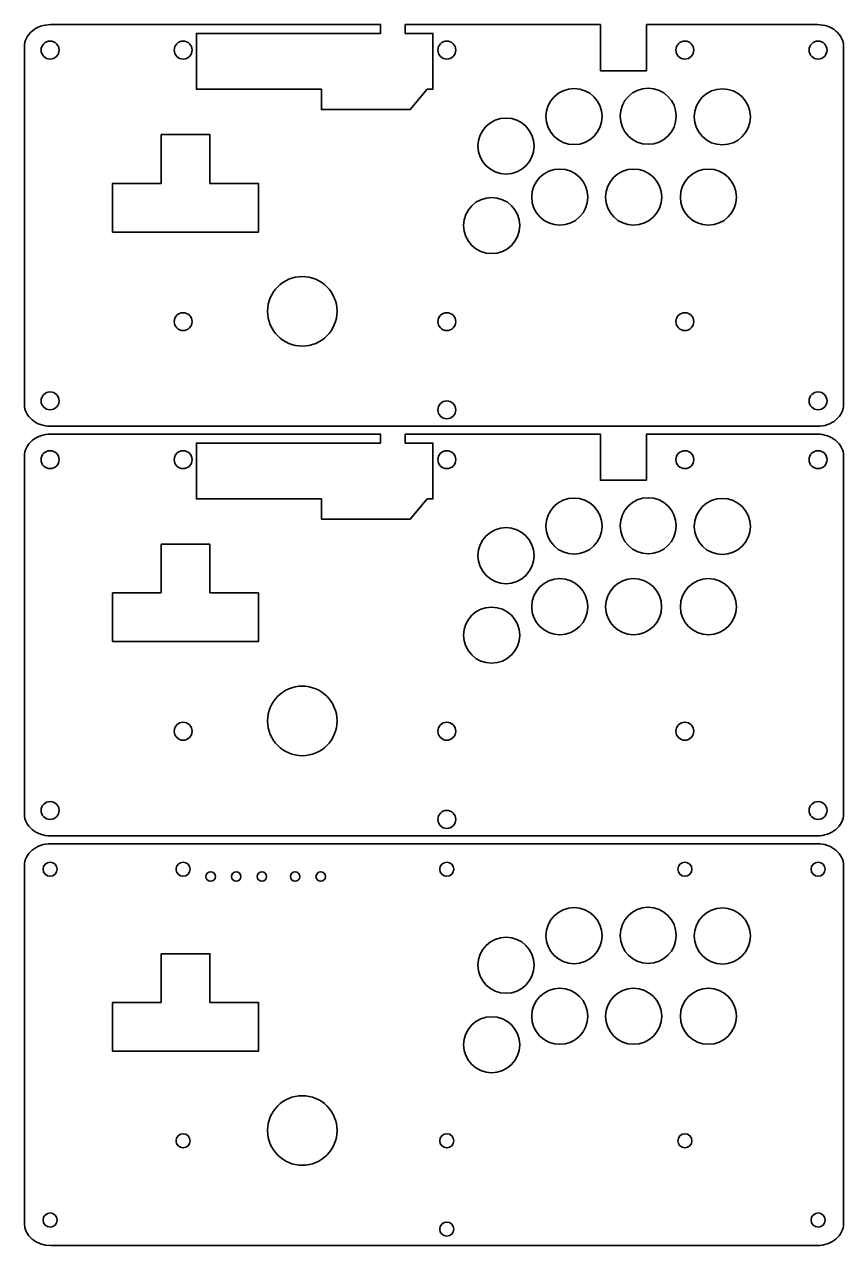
# Model space of a CAD drawing. Header units: millimetres. Extents: x 131 to 774, y -307 to 169.
# Drawn here: x 454.2 to 774.2, y -307.4 to 169.3 of the extents above; entities that cross this region are included whole.
import ezdxf

# ---------------------------------------------------------------- set-up
doc = ezdxf.new("R2010")
doc.units = ezdxf.units.MM
doc.header["$MEASUREMENT"] = 0
doc.layers.add('Layer 1', color=7, linetype='Continuous')

msp = doc.modelspace()

# ---------------------------------------------------------------- linework, layer by layer
at = {"layer": 'Layer 1', "color": 250, "lineweight": 35}
for points, knots in [([(697.2569, 151.2143), (697.2569, 151.2143), (697.2569, 169.215), (697.2569, 169.215), (697.2569, 169.215), (764.0064, 169.215), (764.0064, 169.215), (765.3651, 169.215), (766.696, 168.9889), (767.927, 168.5619), (769.1576, 168.1349), (770.2891, 167.5066), (771.2493, 166.7024), (772.2089, 165.8987), (772.9584, 164.9516), (773.4675, 163.9219), (773.9764, 162.8927), (774.2459, 161.78), (774.2459, 160.6444), (774.2459, 160.6444), (774.2459, 20.9831), (774.2459, 20.9831), (774.2459, 19.8474), (773.9764, 18.7347), (773.4675, 17.7054), (772.9583, 16.6756), (772.2089, 15.7287), (771.2493, 14.925), (770.2892, 14.1208), (769.1576, 13.4925), (767.9271, 13.0655), (766.6961, 12.6385), (765.3652, 12.4124), (764.0064, 12.4124), (764.0064, 12.4124), (464.4854, 12.4124), (464.4854, 12.4124), (461.6566, 12.4124), (459.0958, 13.3726), (457.2424, 14.925), (455.3911, 16.4757), (454.2459, 18.6178), (454.2459, 20.9831), (454.2459, 20.9831), (454.2459, 160.6444), (454.2459, 160.6444), (454.2459, 161.78), (454.5154, 162.8927), (455.0243, 163.9219), (455.5334, 164.9516), (456.2829, 165.8987), (457.2425, 166.7024), (458.2027, 167.5066), (459.3342, 168.1349), (460.5648, 168.5619), (461.7958, 168.9889), (463.1267, 169.215), (464.4854, 169.215), (464.4854, 169.215), (593.346, 169.215), (593.346, 169.215), (593.346, 169.215), (593.346, 169.2531), (593.346, 169.2531), (593.346, 169.2531), (593.346, 169.2912), (593.346, 169.2912), (593.346, 169.2912), (593.346, 169.2531), (593.346, 169.2531), (593.346, 169.2531), (593.346, 169.215), (593.346, 169.215), (593.346, 169.215), (593.346, 165.7663), (593.346, 165.7663), (593.346, 165.7663), (521.4509, 165.7663), (521.4509, 165.7663), (521.4509, 165.7663), (521.4509, 143.9663), (521.4509, 143.9663), (521.4509, 143.9663), (570.2778, 143.9663), (570.2778, 143.9663), (570.2778, 143.9663), (570.2778, 136.0728), (570.2778, 136.0728), (570.2778, 136.0728), (604.9465, 136.0728), (604.9465, 136.0728), (604.9465, 136.0728), (611.5866, 143.9663), (611.5866, 143.9663), (611.5866, 143.9663), (613.8408, 143.9663), (613.8408, 143.9663), (613.8408, 143.9663), (613.8408, 165.7682), (613.8408, 165.7682), (613.8408, 165.7682), (603.0204, 165.7682), (603.0204, 165.7682), (603.0204, 165.7682), (603.0204, 169.215), (603.0204, 169.215), (603.0204, 169.215), (603.0204, 169.2531), (603.0204, 169.2531), (603.0204, 169.2531), (603.0204, 169.2912), (603.0204, 169.2912), (603.0204, 169.2912), (603.0204, 169.2531), (603.0204, 169.2531), (603.0204, 169.2531), (603.0204, 169.215), (603.0204, 169.215), (603.0204, 169.215), (679.2526, 169.215), (679.2526, 169.215), (679.2526, 169.215), (679.2526, 151.2115), (679.2526, 151.2115), (679.2526, 151.2115), (697.2569, 151.2143), (697.2569, 151.2143)], [0, 0, 0, 0, 0.02380952, 0.02380952, 0.02380952, 0.04761905, 0.04761905, 0.04761905, 0.07142857, 0.07142857, 0.07142857, 0.0952381, 0.0952381, 0.0952381, 0.11904762, 0.11904762, 0.11904762, 0.14285714, 0.14285714, 0.14285714, 0.16666667, 0.16666667, 0.16666667, 0.19047619, 0.19047619, 0.19047619, 0.21428571, 0.21428571, 0.21428571, 0.23809524, 0.23809524, 0.23809524, 0.26190476, 0.26190476, 0.26190476, 0.28571429, 0.28571429, 0.28571429, 0.30952381, 0.30952381, 0.30952381, 0.33333333, 0.33333333, 0.33333333, 0.35714286, 0.35714286, 0.35714286, 0.38095238, 0.38095238, 0.38095238, 0.4047619, 0.4047619, 0.4047619, 0.42857143, 0.42857143, 0.42857143, 0.45238095, 0.45238095, 0.45238095, 0.47619048, 0.47619048, 0.47619048, 0.5, 0.5, 0.5, 0.52380952, 0.52380952, 0.52380952, 0.54761905, 0.54761905, 0.54761905, 0.57142857, 0.57142857, 0.57142857, 0.5952381, 0.5952381, 0.5952381, 0.61904762, 0.61904762, 0.61904762, 0.64285714, 0.64285714, 0.64285714, 0.66666667, 0.66666667, 0.66666667, 0.69047619, 0.69047619, 0.69047619, 0.71428571, 0.71428571, 0.71428571, 0.73809524, 0.73809524, 0.73809524, 0.76190476, 0.76190476, 0.76190476, 0.78571429, 0.78571429, 0.78571429, 0.80952381, 0.80952381, 0.80952381, 0.83333333, 0.83333333, 0.83333333, 0.85714286, 0.85714286, 0.85714286, 0.88095238, 0.88095238, 0.88095238, 0.9047619, 0.9047619, 0.9047619, 0.92857143, 0.92857143, 0.92857143, 0.95238095, 0.95238095, 0.95238095, 0.97619048, 0.97619048, 0.97619048, 1, 1, 1, 1]), ([(467.7776, 159.2743), (467.7776, 161.2073), (466.2106, 162.7743), (464.2776, 162.7743), (462.3446, 162.7743), (460.7776, 161.2073), (460.7776, 159.2743), (460.7776, 157.3413), (462.3446, 155.7743), (464.2776, 155.7743), (466.2106, 155.7743), (467.7776, 157.3413), (467.7776, 159.2743)], [0, 0, 0, 0, 0.25, 0.25, 0.25, 0.5, 0.5, 0.5, 0.75, 0.75, 0.75, 1, 1, 1, 1]), ([(519.7459, 159.2743), (519.7459, 161.2073), (518.1789, 162.7743), (516.2459, 162.7743), (514.3129, 162.7743), (512.7459, 161.2073), (512.7459, 159.2743), (512.7459, 157.3413), (514.3129, 155.7743), (516.2459, 155.7743), (518.1789, 155.7743), (519.7459, 157.3413), (519.7459, 159.2743)], [0, 0, 0, 0, 0.25, 0.25, 0.25, 0.5, 0.5, 0.5, 0.75, 0.75, 0.75, 1, 1, 1, 1]), ([(622.7459, 159.2742), (622.7459, 161.2073), (621.1789, 162.7742), (619.2459, 162.7742), (617.3129, 162.7743), (615.7459, 161.2073), (615.7459, 159.2743), (615.7459, 157.3412), (617.3129, 155.7743), (619.2459, 155.7743), (621.1789, 155.7742), (622.7459, 157.3412), (622.7459, 159.2742)], [0, 0, 0, 0, 0.25, 0.25, 0.25, 0.5, 0.5, 0.5, 0.75, 0.75, 0.75, 1, 1, 1, 1]), ([(715.7459, 159.2743), (715.7459, 161.2073), (714.1789, 162.7743), (712.2459, 162.7743), (710.3129, 162.7743), (708.7459, 161.2073), (708.7459, 159.2743), (708.7459, 157.3413), (710.3129, 155.7743), (712.2459, 155.7743), (714.1789, 155.7743), (715.7459, 157.3413), (715.7459, 159.2743)], [0, 0, 0, 0, 0.25, 0.25, 0.25, 0.5, 0.5, 0.5, 0.75, 0.75, 0.75, 1, 1, 1, 1]), ([(715.7459, 159.2743), (715.7459, 161.2073), (714.1789, 162.7743), (712.2459, 162.7743), (710.3129, 162.7743), (708.7459, 161.2073), (708.7459, 159.2743), (708.7459, 157.3413), (710.3129, 155.7743), (712.2459, 155.7743), (714.1789, 155.7743), (715.7459, 157.3413), (715.7459, 159.2743)], [0, 0, 0, 0, 0.25, 0.25, 0.25, 0.5, 0.5, 0.5, 0.75, 0.75, 0.75, 1, 1, 1, 1]), ([(767.7776, 159.2743), (767.7776, 161.2073), (766.2106, 162.7743), (764.2776, 162.7743), (762.3446, 162.7743), (760.7776, 161.2073), (760.7776, 159.2743), (760.7776, 157.3413), (762.3446, 155.7743), (764.2776, 155.7743), (766.2106, 155.7743), (767.7776, 157.3413), (767.7776, 159.2743)], [0, 0, 0, 0, 0.25, 0.25, 0.25, 0.5, 0.5, 0.5, 0.75, 0.75, 0.75, 1, 1, 1, 1]), ([(679.8889, 133.3406), (679.8889, 139.3881), (674.9864, 144.2906), (668.9389, 144.2906), (662.8914, 144.2906), (657.9889, 139.3881), (657.9889, 133.3406), (657.9889, 127.2931), (662.8913, 122.3906), (668.9389, 122.3906), (674.9864, 122.3906), (679.8889, 127.293), (679.8889, 133.3406)], [0, 0, 0, 0, 0.25, 0.25, 0.25, 0.5, 0.5, 0.5, 0.75, 0.75, 0.75, 1, 1, 1, 1]), ([(708.8589, 133.4606), (708.8589, 139.5081), (703.9564, 144.4106), (697.9089, 144.4106), (691.8614, 144.4106), (686.9589, 139.5081), (686.9589, 133.4606), (686.9589, 127.4131), (691.8613, 122.5106), (697.9089, 122.5106), (703.9564, 122.5106), (708.8589, 127.413), (708.8589, 133.4606)], [0, 0, 0, 0, 0.25, 0.25, 0.25, 0.5, 0.5, 0.5, 0.75, 0.75, 0.75, 1, 1, 1, 1]), ([(737.8289, 133.2206), (737.8289, 139.2681), (732.9264, 144.1706), (726.8789, 144.1706), (720.8314, 144.1706), (715.9289, 139.2681), (715.9289, 133.2206), (715.9289, 127.1731), (720.8313, 122.2706), (726.8789, 122.2706), (732.9264, 122.2706), (737.8289, 127.173), (737.8289, 133.2206)], [0, 0, 0, 0, 0.25, 0.25, 0.25, 0.5, 0.5, 0.5, 0.75, 0.75, 0.75, 1, 1, 1, 1]), ([(653.3289, 121.8106), (653.3289, 127.8581), (648.4264, 132.7606), (642.3789, 132.7606), (636.3314, 132.7606), (631.4289, 127.8581), (631.4289, 121.8106), (631.4289, 115.7631), (636.3313, 110.8606), (642.3789, 110.8606), (648.4264, 110.8606), (653.3289, 115.763), (653.3289, 121.8106)], [0, 0, 0, 0, 0.25, 0.25, 0.25, 0.5, 0.5, 0.5, 0.75, 0.75, 0.75, 1, 1, 1, 1]), ([(507.6773, 107.2606), (507.6773, 107.2606), (507.6773, 126.2606), (507.6773, 126.2606), (507.6773, 126.2606), (526.6773, 126.2606), (526.6773, 126.2606), (526.6773, 126.2606), (526.6773, 107.2606), (526.6773, 107.2606)], [0, 0, 0, 0, 0.33333333, 0.33333333, 0.33333333, 0.66666667, 0.66666667, 0.66666667, 1, 1, 1, 1]), ([(674.3289, 101.8806), (674.3289, 107.9281), (669.4264, 112.8306), (663.3789, 112.8306), (657.3314, 112.8306), (652.4289, 107.9281), (652.4289, 101.8806), (652.4289, 95.8331), (657.3313, 90.9306), (663.3789, 90.9306), (669.4264, 90.9306), (674.3289, 95.833), (674.3289, 101.8806)], [0, 0, 0, 0, 0.25, 0.25, 0.25, 0.5, 0.5, 0.5, 0.75, 0.75, 0.75, 1, 1, 1, 1]), ([(703.1789, 101.8806), (703.1789, 107.9281), (698.2764, 112.8306), (692.2289, 112.8306), (686.1814, 112.8306), (681.2789, 107.9281), (681.2789, 101.8806), (681.2789, 95.8331), (686.1813, 90.9306), (692.2289, 90.9306), (698.2764, 90.9306), (703.1789, 95.833), (703.1789, 101.8806)], [0, 0, 0, 0, 0.25, 0.25, 0.25, 0.5, 0.5, 0.5, 0.75, 0.75, 0.75, 1, 1, 1, 1]), ([(732.3889, 101.8806), (732.3889, 107.9281), (727.4864, 112.8306), (721.4389, 112.8306), (715.3914, 112.8306), (710.4889, 107.9281), (710.4889, 101.8806), (710.4889, 95.8331), (715.3913, 90.9306), (721.4389, 90.9306), (727.4864, 90.9306), (732.3889, 95.833), (732.3889, 101.8806)], [0, 0, 0, 0, 0.25, 0.25, 0.25, 0.5, 0.5, 0.5, 0.75, 0.75, 0.75, 1, 1, 1, 1]), ([(507.6773, 88.2606), (507.6773, 88.2606), (488.6773, 88.2606), (488.6773, 88.2606), (488.6773, 88.2606), (488.6773, 107.2606), (488.6773, 107.2606), (488.6773, 107.2606), (507.6773, 107.2606), (507.6773, 107.2606)], [0, 0, 0, 0, 0.33333333, 0.33333333, 0.33333333, 0.66666667, 0.66666667, 0.66666667, 1, 1, 1, 1]), ([(526.6773, 107.2606), (526.6773, 107.2606), (545.6773, 107.2606), (545.6773, 107.2606), (545.6773, 107.2606), (545.6773, 88.2606), (545.6773, 88.2606), (545.6773, 88.2606), (526.6773, 88.2606), (526.6773, 88.2606)], [0, 0, 0, 0, 0.33333333, 0.33333333, 0.33333333, 0.66666667, 0.66666667, 0.66666667, 1, 1, 1, 1]), ([(647.7189, 90.7706), (647.7189, 96.8181), (642.8164, 101.7206), (636.7689, 101.7206), (630.7214, 101.7206), (625.8189, 96.8181), (625.8189, 90.7706), (625.8189, 84.7231), (630.7213, 79.8206), (636.7689, 79.8206), (642.8164, 79.8206), (647.7189, 84.723), (647.7189, 90.7706)], [0, 0, 0, 0, 0.25, 0.25, 0.25, 0.5, 0.5, 0.5, 0.75, 0.75, 0.75, 1, 1, 1, 1]), ([(576.3743, 57.301), (576.3743, 64.7983), (570.2966, 70.876), (562.7993, 70.876), (555.3021, 70.876), (549.2243, 64.7983), (549.2243, 57.301), (549.2243, 49.8038), (555.302, 43.726), (562.7992, 43.726), (570.2965, 43.726), (576.3743, 49.8037), (576.3743, 57.301)], [0, 0, 0, 0, 0.25, 0.25, 0.25, 0.5, 0.5, 0.5, 0.75, 0.75, 0.75, 1, 1, 1, 1]), ([(519.7459, 53.2743), (519.7459, 55.2073), (518.1789, 56.7743), (516.2459, 56.7743), (514.3129, 56.7743), (512.7459, 55.2073), (512.7459, 53.2743), (512.7459, 51.3413), (514.3129, 49.7743), (516.2459, 49.7743), (518.1789, 49.7743), (519.7459, 51.3413), (519.7459, 53.2743)], [0, 0, 0, 0, 0.25, 0.25, 0.25, 0.5, 0.5, 0.5, 0.75, 0.75, 0.75, 1, 1, 1, 1]), ([(622.7458, 53.2742), (622.7458, 55.2073), (621.1789, 56.7741), (619.2459, 56.7741), (617.3129, 56.7742), (615.7459, 55.2073), (615.7459, 53.2743), (615.7459, 51.3412), (617.3129, 49.7744), (619.2459, 49.7744), (621.1789, 49.7742), (622.7458, 51.3412), (622.7458, 53.2742)], [0, 0, 0, 0, 0.25, 0.25, 0.25, 0.5, 0.5, 0.5, 0.75, 0.75, 0.75, 1, 1, 1, 1]), ([(715.7459, 53.2743), (715.7459, 55.2073), (714.1789, 56.7743), (712.2459, 56.7743), (710.3129, 56.7743), (708.7459, 55.2073), (708.7459, 53.2743), (708.7459, 51.3413), (710.3129, 49.7743), (712.2459, 49.7743), (714.1789, 49.7743), (715.7459, 51.3413), (715.7459, 53.2743)], [0, 0, 0, 0, 0.25, 0.25, 0.25, 0.5, 0.5, 0.5, 0.75, 0.75, 0.75, 1, 1, 1, 1]), ([(467.7776, 22.3424), (467.7776, 24.2754), (466.2106, 25.8424), (464.2776, 25.8424), (462.3446, 25.8424), (460.7776, 24.2754), (460.7776, 22.3424), (460.7776, 20.4094), (462.3446, 18.8424), (464.2776, 18.8424), (466.2106, 18.8424), (467.7776, 20.4094), (467.7776, 22.3424)], [0, 0, 0, 0, 0.25, 0.25, 0.25, 0.5, 0.5, 0.5, 0.75, 0.75, 0.75, 1, 1, 1, 1]), ([(767.7776, 22.3439), (767.7776, 24.2769), (766.2106, 25.8439), (764.2776, 25.8439), (762.3446, 25.8439), (760.7776, 24.2769), (760.7776, 22.3439), (760.7776, 20.4109), (762.3446, 18.8439), (764.2776, 18.8439), (766.2106, 18.8439), (767.7776, 20.4109), (767.7776, 22.3439)], [0, 0, 0, 0, 0.25, 0.25, 0.25, 0.5, 0.5, 0.5, 0.75, 0.75, 0.75, 1, 1, 1, 1]), ([(622.7459, 18.8439), (622.7459, 20.7769), (621.1789, 22.3439), (619.2459, 22.3439), (617.3129, 22.3439), (615.7459, 20.7769), (615.7459, 18.8439), (615.7459, 16.9109), (617.3129, 15.3439), (619.2459, 15.3439), (621.1789, 15.3439), (622.7459, 16.9109), (622.7459, 18.8439)], [0, 0, 0, 0, 0.25, 0.25, 0.25, 0.5, 0.5, 0.5, 0.75, 0.75, 0.75, 1, 1, 1, 1]), ([(697.2504, -8.6629), (697.2504, -8.6629), (697.2504, 9.3378), (697.2504, 9.3378), (697.2504, 9.3378), (763.9999, 9.3378), (763.9999, 9.3378), (765.3586, 9.3378), (766.6895, 9.1117), (767.9205, 8.6847), (769.1511, 8.2577), (770.2826, 7.6294), (771.2428, 6.8252), (772.2024, 6.0215), (772.9519, 5.0744), (773.461, 4.0447), (773.9699, 3.0155), (774.2394, 1.9028), (774.2394, 0.7672), (774.2394, 0.7672), (774.2394, -138.8941), (774.2394, -138.8941), (774.2394, -140.0298), (773.9699, -141.1425), (773.461, -142.1718), (772.9518, -143.2016), (772.2024, -144.1485), (771.2428, -144.9522), (770.2827, -145.7564), (769.1511, -146.3847), (767.9206, -146.8117), (766.6896, -147.2387), (765.3587, -147.4648), (763.9999, -147.4648), (763.9999, -147.4648), (464.4789, -147.4648), (464.4789, -147.4648), (461.6501, -147.4648), (459.0893, -146.5046), (457.2359, -144.9522), (455.3846, -143.4015), (454.2394, -141.2594), (454.2394, -138.8941), (454.2394, -138.8941), (454.2394, 0.7672), (454.2394, 0.7672), (454.2394, 1.9028), (454.5089, 3.0155), (455.0178, 4.0447), (455.5269, 5.0744), (456.2764, 6.0215), (457.236, 6.8252), (458.1962, 7.6294), (459.3277, 8.2577), (460.5583, 8.6847), (461.7893, 9.1117), (463.1202, 9.3378), (464.4789, 9.3378), (464.4789, 9.3378), (593.3395, 9.3378), (593.3395, 9.3378), (593.3395, 9.3378), (593.3395, 9.3759), (593.3395, 9.3759), (593.3395, 9.3759), (593.3395, 9.414), (593.3395, 9.414), (593.3395, 9.414), (593.3395, 9.3759), (593.3395, 9.3759), (593.3395, 9.3759), (593.3395, 9.3378), (593.3395, 9.3378), (593.3395, 9.3378), (593.3395, 5.8891), (593.3395, 5.8891), (593.3395, 5.8891), (521.4444, 5.8891), (521.4444, 5.8891), (521.4444, 5.8891), (521.4444, -15.9109), (521.4444, -15.9109), (521.4444, -15.9109), (570.2713, -15.9109), (570.2713, -15.9109), (570.2713, -15.9109), (570.2713, -23.8044), (570.2713, -23.8044), (570.2713, -23.8044), (604.94, -23.8044), (604.94, -23.8044), (604.94, -23.8044), (611.5801, -15.9109), (611.5801, -15.9109), (611.5801, -15.9109), (613.8343, -15.9109), (613.8343, -15.9109), (613.8343, -15.9109), (613.8343, 5.891), (613.8343, 5.891), (613.8343, 5.891), (603.0139, 5.891), (603.0139, 5.891), (603.0139, 5.891), (603.0139, 9.3378), (603.0139, 9.3378), (603.0139, 9.3378), (603.0139, 9.3759), (603.0139, 9.3759), (603.0139, 9.3759), (603.0139, 9.414), (603.0139, 9.414), (603.0139, 9.414), (603.0139, 9.3759), (603.0139, 9.3759), (603.0139, 9.3759), (603.0139, 9.3378), (603.0139, 9.3378), (603.0139, 9.3378), (679.2461, 9.3378), (679.2461, 9.3378), (679.2461, 9.3378), (679.2461, -8.6657), (679.2461, -8.6657), (679.2461, -8.6657), (697.2504, -8.6629), (697.2504, -8.6629)], [0, 0, 0, 0, 0.02380952, 0.02380952, 0.02380952, 0.04761905, 0.04761905, 0.04761905, 0.07142857, 0.07142857, 0.07142857, 0.0952381, 0.0952381, 0.0952381, 0.11904762, 0.11904762, 0.11904762, 0.14285714, 0.14285714, 0.14285714, 0.16666667, 0.16666667, 0.16666667, 0.19047619, 0.19047619, 0.19047619, 0.21428571, 0.21428571, 0.21428571, 0.23809524, 0.23809524, 0.23809524, 0.26190476, 0.26190476, 0.26190476, 0.28571429, 0.28571429, 0.28571429, 0.30952381, 0.30952381, 0.30952381, 0.33333333, 0.33333333, 0.33333333, 0.35714286, 0.35714286, 0.35714286, 0.38095238, 0.38095238, 0.38095238, 0.4047619, 0.4047619, 0.4047619, 0.42857143, 0.42857143, 0.42857143, 0.45238095, 0.45238095, 0.45238095, 0.47619048, 0.47619048, 0.47619048, 0.5, 0.5, 0.5, 0.52380952, 0.52380952, 0.52380952, 0.54761905, 0.54761905, 0.54761905, 0.57142857, 0.57142857, 0.57142857, 0.5952381, 0.5952381, 0.5952381, 0.61904762, 0.61904762, 0.61904762, 0.64285714, 0.64285714, 0.64285714, 0.66666667, 0.66666667, 0.66666667, 0.69047619, 0.69047619, 0.69047619, 0.71428571, 0.71428571, 0.71428571, 0.73809524, 0.73809524, 0.73809524, 0.76190476, 0.76190476, 0.76190476, 0.78571429, 0.78571429, 0.78571429, 0.80952381, 0.80952381, 0.80952381, 0.83333333, 0.83333333, 0.83333333, 0.85714286, 0.85714286, 0.85714286, 0.88095238, 0.88095238, 0.88095238, 0.9047619, 0.9047619, 0.9047619, 0.92857143, 0.92857143, 0.92857143, 0.95238095, 0.95238095, 0.95238095, 0.97619048, 0.97619048, 0.97619048, 1, 1, 1, 1]), ([(467.7711, -0.6029), (467.7711, 1.3301), (466.2041, 2.8971), (464.2711, 2.8971), (462.3381, 2.8971), (460.7711, 1.3301), (460.7711, -0.6029), (460.7711, -2.5359), (462.3381, -4.1029), (464.2711, -4.1029), (466.2041, -4.1029), (467.7711, -2.5359), (467.7711, -0.6029)], [0, 0, 0, 0, 0.25, 0.25, 0.25, 0.5, 0.5, 0.5, 0.75, 0.75, 0.75, 1, 1, 1, 1]), ([(519.7394, -0.6029), (519.7394, 1.3301), (518.1724, 2.8971), (516.2394, 2.8971), (514.3064, 2.8971), (512.7394, 1.3301), (512.7394, -0.6029), (512.7394, -2.5359), (514.3064, -4.1029), (516.2394, -4.1029), (518.1724, -4.1029), (519.7394, -2.5359), (519.7394, -0.6029)], [0, 0, 0, 0, 0.25, 0.25, 0.25, 0.5, 0.5, 0.5, 0.75, 0.75, 0.75, 1, 1, 1, 1]), ([(622.7394, -0.603), (622.7394, 1.3301), (621.1724, 2.897), (619.2394, 2.897), (617.3064, 2.8971), (615.7394, 1.3301), (615.7394, -0.6029), (615.7394, -2.536), (617.3064, -4.1029), (619.2394, -4.1029), (621.1724, -4.103), (622.7394, -2.536), (622.7394, -0.603)], [0, 0, 0, 0, 0.25, 0.25, 0.25, 0.5, 0.5, 0.5, 0.75, 0.75, 0.75, 1, 1, 1, 1]), ([(715.7394, -0.6029), (715.7394, 1.3301), (714.1724, 2.8971), (712.2394, 2.8971), (710.3064, 2.8971), (708.7394, 1.3301), (708.7394, -0.6029), (708.7394, -2.5359), (710.3064, -4.1029), (712.2394, -4.1029), (714.1724, -4.1029), (715.7394, -2.5359), (715.7394, -0.6029)], [0, 0, 0, 0, 0.25, 0.25, 0.25, 0.5, 0.5, 0.5, 0.75, 0.75, 0.75, 1, 1, 1, 1]), ([(715.7394, -0.6029), (715.7394, 1.3301), (714.1724, 2.8971), (712.2394, 2.8971), (710.3064, 2.8971), (708.7394, 1.3301), (708.7394, -0.6029), (708.7394, -2.5359), (710.3064, -4.1029), (712.2394, -4.1029), (714.1724, -4.1029), (715.7394, -2.5359), (715.7394, -0.6029)], [0, 0, 0, 0, 0.25, 0.25, 0.25, 0.5, 0.5, 0.5, 0.75, 0.75, 0.75, 1, 1, 1, 1]), ([(767.7711, -0.6029), (767.7711, 1.3301), (766.2041, 2.8971), (764.2711, 2.8971), (762.3381, 2.8971), (760.7711, 1.3301), (760.7711, -0.6029), (760.7711, -2.5359), (762.3381, -4.1029), (764.2711, -4.1029), (766.2041, -4.1029), (767.7711, -2.5359), (767.7711, -0.6029)], [0, 0, 0, 0, 0.25, 0.25, 0.25, 0.5, 0.5, 0.5, 0.75, 0.75, 0.75, 1, 1, 1, 1]), ([(679.8824, -26.5366), (679.8824, -20.4891), (674.9799, -15.5866), (668.9324, -15.5866), (662.8849, -15.5866), (657.9824, -20.4891), (657.9824, -26.5366), (657.9824, -32.5841), (662.8848, -37.4866), (668.9324, -37.4866), (674.9799, -37.4866), (679.8824, -32.5842), (679.8824, -26.5366)], [0, 0, 0, 0, 0.25, 0.25, 0.25, 0.5, 0.5, 0.5, 0.75, 0.75, 0.75, 1, 1, 1, 1]), ([(708.8524, -26.4166), (708.8524, -20.3691), (703.9499, -15.4666), (697.9024, -15.4666), (691.8549, -15.4666), (686.9524, -20.3691), (686.9524, -26.4166), (686.9524, -32.4641), (691.8548, -37.3666), (697.9024, -37.3666), (703.9499, -37.3666), (708.8524, -32.4642), (708.8524, -26.4166)], [0, 0, 0, 0, 0.25, 0.25, 0.25, 0.5, 0.5, 0.5, 0.75, 0.75, 0.75, 1, 1, 1, 1]), ([(737.8224, -26.6566), (737.8224, -20.6091), (732.9199, -15.7066), (726.8724, -15.7066), (720.8249, -15.7066), (715.9224, -20.6091), (715.9224, -26.6566), (715.9224, -32.7041), (720.8248, -37.6066), (726.8724, -37.6066), (732.9199, -37.6066), (737.8224, -32.7042), (737.8224, -26.6566)], [0, 0, 0, 0, 0.25, 0.25, 0.25, 0.5, 0.5, 0.5, 0.75, 0.75, 0.75, 1, 1, 1, 1]), ([(653.3224, -38.0666), (653.3224, -32.0191), (648.4199, -27.1166), (642.3724, -27.1166), (636.3249, -27.1166), (631.4224, -32.0191), (631.4224, -38.0666), (631.4224, -44.1141), (636.3248, -49.0166), (642.3724, -49.0166), (648.4199, -49.0166), (653.3224, -44.1142), (653.3224, -38.0666)], [0, 0, 0, 0, 0.25, 0.25, 0.25, 0.5, 0.5, 0.5, 0.75, 0.75, 0.75, 1, 1, 1, 1]), ([(507.6708, -52.6166), (507.6708, -52.6166), (507.6708, -33.6166), (507.6708, -33.6166), (507.6708, -33.6166), (526.6708, -33.6166), (526.6708, -33.6166), (526.6708, -33.6166), (526.6708, -52.6166), (526.6708, -52.6166)], [0, 0, 0, 0, 0.33333333, 0.33333333, 0.33333333, 0.66666667, 0.66666667, 0.66666667, 1, 1, 1, 1]), ([(674.3224, -57.9966), (674.3224, -51.9491), (669.4199, -47.0466), (663.3724, -47.0466), (657.3249, -47.0466), (652.4224, -51.9491), (652.4224, -57.9966), (652.4224, -64.0441), (657.3248, -68.9466), (663.3724, -68.9466), (669.4199, -68.9466), (674.3224, -64.0442), (674.3224, -57.9966)], [0, 0, 0, 0, 0.25, 0.25, 0.25, 0.5, 0.5, 0.5, 0.75, 0.75, 0.75, 1, 1, 1, 1]), ([(703.1724, -57.9966), (703.1724, -51.9491), (698.2699, -47.0466), (692.2224, -47.0466), (686.1749, -47.0466), (681.2724, -51.9491), (681.2724, -57.9966), (681.2724, -64.0441), (686.1748, -68.9466), (692.2224, -68.9466), (698.2699, -68.9466), (703.1724, -64.0442), (703.1724, -57.9966)], [0, 0, 0, 0, 0.25, 0.25, 0.25, 0.5, 0.5, 0.5, 0.75, 0.75, 0.75, 1, 1, 1, 1]), ([(732.3824, -57.9966), (732.3824, -51.9491), (727.4799, -47.0466), (721.4324, -47.0466), (715.3849, -47.0466), (710.4824, -51.9491), (710.4824, -57.9966), (710.4824, -64.0441), (715.3848, -68.9466), (721.4324, -68.9466), (727.4799, -68.9466), (732.3824, -64.0442), (732.3824, -57.9966)], [0, 0, 0, 0, 0.25, 0.25, 0.25, 0.5, 0.5, 0.5, 0.75, 0.75, 0.75, 1, 1, 1, 1]), ([(507.6708, -71.6166), (507.6708, -71.6166), (488.6708, -71.6166), (488.6708, -71.6166), (488.6708, -71.6166), (488.6708, -52.6166), (488.6708, -52.6166), (488.6708, -52.6166), (507.6708, -52.6166), (507.6708, -52.6166)], [0, 0, 0, 0, 0.33333333, 0.33333333, 0.33333333, 0.66666667, 0.66666667, 0.66666667, 1, 1, 1, 1]), ([(526.6708, -52.6166), (526.6708, -52.6166), (545.6708, -52.6166), (545.6708, -52.6166), (545.6708, -52.6166), (545.6708, -71.6166), (545.6708, -71.6166), (545.6708, -71.6166), (526.6708, -71.6166), (526.6708, -71.6166)], [0, 0, 0, 0, 0.33333333, 0.33333333, 0.33333333, 0.66666667, 0.66666667, 0.66666667, 1, 1, 1, 1]), ([(647.7124, -69.1066), (647.7124, -63.0591), (642.8099, -58.1566), (636.7624, -58.1566), (630.7149, -58.1566), (625.8124, -63.0591), (625.8124, -69.1066), (625.8124, -75.1541), (630.7148, -80.0566), (636.7624, -80.0566), (642.8099, -80.0566), (647.7124, -75.1542), (647.7124, -69.1066)], [0, 0, 0, 0, 0.25, 0.25, 0.25, 0.5, 0.5, 0.5, 0.75, 0.75, 0.75, 1, 1, 1, 1]), ([(576.3678, -102.5762), (576.3678, -95.0789), (570.2901, -89.0012), (562.7928, -89.0012), (555.2956, -89.0012), (549.2178, -95.0789), (549.2178, -102.5762), (549.2178, -110.0734), (555.2955, -116.1512), (562.7927, -116.1512), (570.29, -116.1512), (576.3678, -110.0735), (576.3678, -102.5762)], [0, 0, 0, 0, 0.25, 0.25, 0.25, 0.5, 0.5, 0.5, 0.75, 0.75, 0.75, 1, 1, 1, 1]), ([(519.7394, -106.6029), (519.7394, -104.6699), (518.1724, -103.1029), (516.2394, -103.1029), (514.3064, -103.1029), (512.7394, -104.6699), (512.7394, -106.6029), (512.7394, -108.5359), (514.3064, -110.1029), (516.2394, -110.1029), (518.1724, -110.1029), (519.7394, -108.5359), (519.7394, -106.6029)], [0, 0, 0, 0, 0.25, 0.25, 0.25, 0.5, 0.5, 0.5, 0.75, 0.75, 0.75, 1, 1, 1, 1]), ([(622.7393, -106.603), (622.7393, -104.6699), (621.1724, -103.1031), (619.2394, -103.1031), (617.3064, -103.103), (615.7394, -104.6699), (615.7394, -106.6029), (615.7394, -108.536), (617.3064, -110.1028), (619.2394, -110.1028), (621.1724, -110.103), (622.7393, -108.536), (622.7393, -106.603)], [0, 0, 0, 0, 0.25, 0.25, 0.25, 0.5, 0.5, 0.5, 0.75, 0.75, 0.75, 1, 1, 1, 1]), ([(715.7394, -106.6029), (715.7394, -104.6699), (714.1724, -103.1029), (712.2394, -103.1029), (710.3064, -103.1029), (708.7394, -104.6699), (708.7394, -106.6029), (708.7394, -108.5359), (710.3064, -110.1029), (712.2394, -110.1029), (714.1724, -110.1029), (715.7394, -108.5359), (715.7394, -106.6029)], [0, 0, 0, 0, 0.25, 0.25, 0.25, 0.5, 0.5, 0.5, 0.75, 0.75, 0.75, 1, 1, 1, 1]), ([(467.7711, -137.5348), (467.7711, -135.6018), (466.2041, -134.0348), (464.2711, -134.0348), (462.3381, -134.0348), (460.7711, -135.6018), (460.7711, -137.5348), (460.7711, -139.4678), (462.3381, -141.0348), (464.2711, -141.0348), (466.2041, -141.0348), (467.7711, -139.4678), (467.7711, -137.5348)], [0, 0, 0, 0, 0.25, 0.25, 0.25, 0.5, 0.5, 0.5, 0.75, 0.75, 0.75, 1, 1, 1, 1]), ([(622.7394, -141.0333), (622.7394, -139.1003), (621.1724, -137.5333), (619.2394, -137.5333), (617.3064, -137.5333), (615.7394, -139.1003), (615.7394, -141.0333), (615.7394, -142.9663), (617.3064, -144.5333), (619.2394, -144.5333), (621.1724, -144.5333), (622.7394, -142.9663), (622.7394, -141.0333)], [0, 0, 0, 0, 0.25, 0.25, 0.25, 0.5, 0.5, 0.5, 0.75, 0.75, 0.75, 1, 1, 1, 1]), ([(767.7711, -137.5333), (767.7711, -135.6003), (766.2041, -134.0333), (764.2711, -134.0333), (762.3381, -134.0333), (760.7711, -135.6003), (760.7711, -137.5333), (760.7711, -139.4663), (762.3381, -141.0333), (764.2711, -141.0333), (766.2041, -141.0333), (767.7711, -139.4663), (767.7711, -137.5333)], [0, 0, 0, 0, 0.25, 0.25, 0.25, 0.5, 0.5, 0.5, 0.75, 0.75, 0.75, 1, 1, 1, 1]), ([(464.5206, -150.5018), (461.7955, -150.5018), (459.1819, -151.4089), (457.255, -153.0233), (455.3281, -154.6377), (454.2454, -156.8274), (454.2454, -159.1105), (454.2454, -159.1105), (454.2454, -298.7718), (454.2454, -298.7718), (454.2454, -303.5263), (458.8458, -307.3806), (464.5206, -307.3806), (464.5206, -307.3806), (763.9702, -307.3806), (763.9702, -307.3806), (766.6953, -307.3806), (769.3089, -306.4736), (771.2358, -304.8591), (773.1628, -303.2447), (774.2454, -301.055), (774.2454, -298.7718), (774.2454, -298.7718), (774.2454, -159.1105), (774.2454, -159.1105), (774.2454, -156.8274), (773.1627, -154.6377), (771.2358, -153.0233), (769.3089, -151.4089), (766.6953, -150.5018), (763.9702, -150.5018), (763.9702, -150.5018), (464.5206, -150.5018), (464.5206, -150.5018)], [0, 0, 0, 0, 0.09090909, 0.09090909, 0.09090909, 0.18181818, 0.18181818, 0.18181818, 0.27272727, 0.27272727, 0.27272727, 0.36363636, 0.36363636, 0.36363636, 0.45454545, 0.45454545, 0.45454545, 0.54545455, 0.54545455, 0.54545455, 0.63636364, 0.63636364, 0.63636364, 0.72727273, 0.72727273, 0.72727273, 0.81818182, 0.81818182, 0.81818182, 0.90909091, 0.90909091, 0.90909091, 1, 1, 1, 1]), ([(467.0271, -160.4806), (467.0271, -158.9618), (465.7959, -157.7306), (464.2771, -157.7306), (462.7583, -157.7306), (461.5271, -158.9618), (461.5271, -160.4806), (461.5271, -161.9994), (462.7583, -163.2306), (464.2771, -163.2306), (465.7959, -163.2306), (467.0271, -161.9994), (467.0271, -160.4806)], [0, 0, 0, 0, 0.25, 0.25, 0.25, 0.5, 0.5, 0.5, 0.75, 0.75, 0.75, 1, 1, 1, 1]), ([(518.9954, -160.4806), (518.9954, -158.9618), (517.7642, -157.7306), (516.2454, -157.7306), (514.7266, -157.7306), (513.4954, -158.9618), (513.4954, -160.4806), (513.4954, -161.9994), (514.7266, -163.2306), (516.2454, -163.2306), (517.7642, -163.2306), (518.9954, -161.9994), (518.9954, -160.4806)], [0, 0, 0, 0, 0.25, 0.25, 0.25, 0.5, 0.5, 0.5, 0.75, 0.75, 0.75, 1, 1, 1, 1]), ([(528.8454, -163.3306), (528.8454, -162.3089), (528.0171, -161.4806), (526.9954, -161.4806), (525.9737, -161.4806), (525.1454, -162.3089), (525.1454, -163.3306), (525.1454, -164.3523), (525.9737, -165.1806), (526.9954, -165.1806), (528.0171, -165.1806), (528.8454, -164.3523), (528.8454, -163.3306)], [0, 0, 0, 0, 0.25, 0.25, 0.25, 0.5, 0.5, 0.5, 0.75, 0.75, 0.75, 1, 1, 1, 1]), ([(538.8454, -163.3306), (538.8454, -162.3089), (538.0171, -161.4806), (536.9954, -161.4806), (535.9737, -161.4806), (535.1454, -162.3089), (535.1454, -163.3306), (535.1454, -164.3523), (535.9737, -165.1806), (536.9954, -165.1806), (538.0171, -165.1806), (538.8454, -164.3523), (538.8454, -163.3306)], [0, 0, 0, 0, 0.25, 0.25, 0.25, 0.5, 0.5, 0.5, 0.75, 0.75, 0.75, 1, 1, 1, 1]), ([(548.8454, -163.3306), (548.8454, -162.3089), (548.0171, -161.4806), (546.9954, -161.4806), (545.9737, -161.4806), (545.1454, -162.3089), (545.1454, -163.3306), (545.1454, -164.3523), (545.9737, -165.1806), (546.9954, -165.1806), (548.0171, -165.1806), (548.8454, -164.3523), (548.8454, -163.3306)], [0, 0, 0, 0, 0.25, 0.25, 0.25, 0.5, 0.5, 0.5, 0.75, 0.75, 0.75, 1, 1, 1, 1]), ([(561.8454, -163.3306), (561.8454, -162.3089), (561.0171, -161.4806), (559.9954, -161.4806), (558.9737, -161.4806), (558.1454, -162.3089), (558.1454, -163.3306), (558.1454, -164.3523), (558.9737, -165.1806), (559.9954, -165.1806), (561.0171, -165.1806), (561.8454, -164.3523), (561.8454, -163.3306)], [0, 0, 0, 0, 0.25, 0.25, 0.25, 0.5, 0.5, 0.5, 0.75, 0.75, 0.75, 1, 1, 1, 1]), ([(571.8454, -163.3306), (571.8454, -162.3089), (571.0171, -161.4806), (569.9954, -161.4806), (568.9737, -161.4806), (568.1454, -162.3089), (568.1454, -163.3306), (568.1454, -164.3523), (568.9737, -165.1806), (569.9954, -165.1806), (571.0171, -165.1806), (571.8454, -164.3523), (571.8454, -163.3306)], [0, 0, 0, 0, 0.25, 0.25, 0.25, 0.5, 0.5, 0.5, 0.75, 0.75, 0.75, 1, 1, 1, 1]), ([(621.9954, -160.4806), (621.9954, -158.9618), (620.7642, -157.7306), (619.2454, -157.7306), (617.7266, -157.7306), (616.4954, -158.9618), (616.4954, -160.4806), (616.4954, -161.9994), (617.7266, -163.2306), (619.2454, -163.2306), (620.7642, -163.2306), (621.9954, -161.9994), (621.9954, -160.4806)], [0, 0, 0, 0, 0.25, 0.25, 0.25, 0.5, 0.5, 0.5, 0.75, 0.75, 0.75, 1, 1, 1, 1]), ([(714.9954, -160.4806), (714.9954, -158.9618), (713.7642, -157.7306), (712.2454, -157.7306), (710.7266, -157.7306), (709.4954, -158.9618), (709.4954, -160.4806), (709.4954, -161.9994), (710.7266, -163.2306), (712.2454, -163.2306), (713.7642, -163.2306), (714.9954, -161.9994), (714.9954, -160.4806)], [0, 0, 0, 0, 0.25, 0.25, 0.25, 0.5, 0.5, 0.5, 0.75, 0.75, 0.75, 1, 1, 1, 1]), ([(767.0271, -160.4806), (767.0271, -158.9618), (765.7959, -157.7306), (764.2771, -157.7306), (762.7583, -157.7306), (761.5271, -158.9618), (761.5271, -160.4806), (761.5271, -161.9994), (762.7583, -163.2306), (764.2771, -163.2306), (765.7959, -163.2306), (767.0271, -161.9994), (767.0271, -160.4806)], [0, 0, 0, 0, 0.25, 0.25, 0.25, 0.5, 0.5, 0.5, 0.75, 0.75, 0.75, 1, 1, 1, 1]), ([(679.8884, -186.4143), (679.8884, -180.3668), (674.9859, -175.4643), (668.9384, -175.4643), (662.8909, -175.4643), (657.9884, -180.3668), (657.9884, -186.4143), (657.9884, -192.4618), (662.8908, -197.3643), (668.9384, -197.3643), (674.9859, -197.3643), (679.8884, -192.4619), (679.8884, -186.4143)], [0, 0, 0, 0, 0.25, 0.25, 0.25, 0.5, 0.5, 0.5, 0.75, 0.75, 0.75, 1, 1, 1, 1]), ([(708.8584, -186.2943), (708.8584, -180.2468), (703.9559, -175.3443), (697.9084, -175.3443), (691.8609, -175.3443), (686.9584, -180.2468), (686.9584, -186.2943), (686.9584, -192.3418), (691.8608, -197.2443), (697.9084, -197.2443), (703.9559, -197.2443), (708.8584, -192.3419), (708.8584, -186.2943)], [0, 0, 0, 0, 0.25, 0.25, 0.25, 0.5, 0.5, 0.5, 0.75, 0.75, 0.75, 1, 1, 1, 1]), ([(737.8284, -186.5343), (737.8284, -180.4868), (732.9259, -175.5843), (726.8784, -175.5843), (720.8309, -175.5843), (715.9284, -180.4868), (715.9284, -186.5343), (715.9284, -192.5818), (720.8308, -197.4843), (726.8784, -197.4843), (732.9259, -197.4843), (737.8284, -192.5819), (737.8284, -186.5343)], [0, 0, 0, 0, 0.25, 0.25, 0.25, 0.5, 0.5, 0.5, 0.75, 0.75, 0.75, 1, 1, 1, 1]), ([(653.3284, -197.9443), (653.3284, -191.8968), (648.4259, -186.9943), (642.3784, -186.9943), (636.3309, -186.9943), (631.4284, -191.8968), (631.4284, -197.9443), (631.4284, -203.9918), (636.3308, -208.8943), (642.3784, -208.8943), (648.4259, -208.8943), (653.3284, -203.9919), (653.3284, -197.9443)], [0, 0, 0, 0, 0.25, 0.25, 0.25, 0.5, 0.5, 0.5, 0.75, 0.75, 0.75, 1, 1, 1, 1]), ([(507.6768, -212.4943), (507.6768, -212.4943), (507.6768, -193.4943), (507.6768, -193.4943), (507.6768, -193.4943), (526.6768, -193.4943), (526.6768, -193.4943), (526.6768, -193.4943), (526.6768, -212.4943), (526.6768, -212.4943)], [0, 0, 0, 0, 0.33333333, 0.33333333, 0.33333333, 0.66666667, 0.66666667, 0.66666667, 1, 1, 1, 1]), ([(674.3284, -217.8743), (674.3284, -211.8268), (669.4259, -206.9243), (663.3784, -206.9243), (657.3309, -206.9243), (652.4284, -211.8268), (652.4284, -217.8743), (652.4284, -223.9218), (657.3308, -228.8243), (663.3784, -228.8243), (669.4259, -228.8243), (674.3284, -223.9219), (674.3284, -217.8743)], [0, 0, 0, 0, 0.25, 0.25, 0.25, 0.5, 0.5, 0.5, 0.75, 0.75, 0.75, 1, 1, 1, 1]), ([(703.1784, -217.8743), (703.1784, -211.8268), (698.2759, -206.9243), (692.2284, -206.9243), (686.1809, -206.9243), (681.2784, -211.8268), (681.2784, -217.8743), (681.2784, -223.9218), (686.1808, -228.8243), (692.2284, -228.8243), (698.2759, -228.8243), (703.1784, -223.9219), (703.1784, -217.8743)], [0, 0, 0, 0, 0.25, 0.25, 0.25, 0.5, 0.5, 0.5, 0.75, 0.75, 0.75, 1, 1, 1, 1]), ([(732.3884, -217.8743), (732.3884, -211.8268), (727.4859, -206.9243), (721.4384, -206.9243), (715.3909, -206.9243), (710.4884, -211.8268), (710.4884, -217.8743), (710.4884, -223.9218), (715.3908, -228.8243), (721.4384, -228.8243), (727.4859, -228.8243), (732.3884, -223.9219), (732.3884, -217.8743)], [0, 0, 0, 0, 0.25, 0.25, 0.25, 0.5, 0.5, 0.5, 0.75, 0.75, 0.75, 1, 1, 1, 1]), ([(507.6768, -231.4943), (507.6768, -231.4943), (488.6768, -231.4943), (488.6768, -231.4943), (488.6768, -231.4943), (488.6768, -212.4943), (488.6768, -212.4943), (488.6768, -212.4943), (507.6768, -212.4943), (507.6768, -212.4943)], [0, 0, 0, 0, 0.33333333, 0.33333333, 0.33333333, 0.66666667, 0.66666667, 0.66666667, 1, 1, 1, 1]), ([(526.6768, -212.4943), (526.6768, -212.4943), (545.6768, -212.4943), (545.6768, -212.4943), (545.6768, -212.4943), (545.6768, -231.4943), (545.6768, -231.4943), (545.6768, -231.4943), (526.6768, -231.4943), (526.6768, -231.4943)], [0, 0, 0, 0, 0.33333333, 0.33333333, 0.33333333, 0.66666667, 0.66666667, 0.66666667, 1, 1, 1, 1]), ([(647.7184, -228.9843), (647.7184, -222.9368), (642.8159, -218.0343), (636.7684, -218.0343), (630.7209, -218.0343), (625.8184, -222.9368), (625.8184, -228.9843), (625.8184, -235.0318), (630.7208, -239.9343), (636.7684, -239.9343), (642.8159, -239.9343), (647.7184, -235.0319), (647.7184, -228.9843)], [0, 0, 0, 0, 0.25, 0.25, 0.25, 0.5, 0.5, 0.5, 0.75, 0.75, 0.75, 1, 1, 1, 1]), ([(576.3738, -262.4539), (576.3738, -254.9566), (570.2961, -248.8789), (562.7988, -248.8789), (555.3016, -248.8789), (549.2238, -254.9566), (549.2238, -262.4539), (549.2238, -269.9511), (555.3015, -276.0289), (562.7987, -276.0289), (570.296, -276.0289), (576.3738, -269.9512), (576.3738, -262.4539)], [0, 0, 0, 0, 0.25, 0.25, 0.25, 0.5, 0.5, 0.5, 0.75, 0.75, 0.75, 1, 1, 1, 1]), ([(518.9954, -266.4806), (518.9954, -264.9618), (517.7642, -263.7306), (516.2454, -263.7306), (514.7266, -263.7306), (513.4954, -264.9618), (513.4954, -266.4806), (513.4954, -267.9994), (514.7266, -269.2306), (516.2454, -269.2306), (517.7642, -269.2306), (518.9954, -267.9994), (518.9954, -266.4806)], [0, 0, 0, 0, 0.25, 0.25, 0.25, 0.5, 0.5, 0.5, 0.75, 0.75, 0.75, 1, 1, 1, 1]), ([(621.9954, -266.4806), (621.9954, -264.9618), (620.7642, -263.7306), (619.2454, -263.7306), (617.7266, -263.7306), (616.4954, -264.9618), (616.4954, -266.4806), (616.4954, -267.9994), (617.7266, -269.2306), (619.2454, -269.2306), (620.7642, -269.2306), (621.9954, -267.9994), (621.9954, -266.4806)], [0, 0, 0, 0, 0.25, 0.25, 0.25, 0.5, 0.5, 0.5, 0.75, 0.75, 0.75, 1, 1, 1, 1]), ([(714.9954, -266.4806), (714.9954, -264.9618), (713.7642, -263.7306), (712.2454, -263.7306), (710.7266, -263.7306), (709.4954, -264.9618), (709.4954, -266.4806), (709.4954, -267.9994), (710.7266, -269.2306), (712.2454, -269.2306), (713.7642, -269.2306), (714.9954, -267.9994), (714.9954, -266.4806)], [0, 0, 0, 0, 0.25, 0.25, 0.25, 0.5, 0.5, 0.5, 0.75, 0.75, 0.75, 1, 1, 1, 1]), ([(467.0271, -297.4125), (467.0271, -295.8937), (465.7959, -294.6625), (464.2771, -294.6625), (462.7583, -294.6625), (461.5271, -295.8937), (461.5271, -297.4125), (461.5271, -298.9313), (462.7583, -300.1625), (464.2771, -300.1625), (465.7959, -300.1625), (467.0271, -298.9313), (467.0271, -297.4125)], [0, 0, 0, 0, 0.25, 0.25, 0.25, 0.5, 0.5, 0.5, 0.75, 0.75, 0.75, 1, 1, 1, 1]), ([(767.0271, -297.411), (767.0271, -295.8922), (765.7959, -294.661), (764.2771, -294.661), (762.7583, -294.661), (761.5271, -295.8922), (761.5271, -297.411), (761.5271, -298.9298), (762.7583, -300.161), (764.2771, -300.161), (765.7959, -300.161), (767.0271, -298.9298), (767.0271, -297.411)], [0, 0, 0, 0, 0.25, 0.25, 0.25, 0.5, 0.5, 0.5, 0.75, 0.75, 0.75, 1, 1, 1, 1]), ([(621.9954, -300.951), (621.9954, -299.4322), (620.7642, -298.201), (619.2454, -298.201), (617.7266, -298.201), (616.4954, -299.4322), (616.4954, -300.951), (616.4954, -302.4698), (617.7266, -303.701), (619.2454, -303.701), (620.7642, -303.701), (621.9954, -302.4698), (621.9954, -300.951)], [0, 0, 0, 0, 0.25, 0.25, 0.25, 0.5, 0.5, 0.5, 0.75, 0.75, 0.75, 1, 1, 1, 1])]:
    msp.add_open_spline(points, degree=3, knots=knots, dxfattribs=at)
for points in [[(526.6773, 88.2606), (526.6773, 88.2606), (507.6773, 88.2606), (507.6773, 88.2606)], [(526.6708, -71.6166), (526.6708, -71.6166), (507.6708, -71.6166), (507.6708, -71.6166)], [(618.1599, -148.9806), (618.1599, -148.9806), (618.1599, -148.9806), (618.1599, -148.9806)], [(618.1599, -148.9806), (618.1599, -148.9806), (618.1599, -148.9806), (618.1599, -148.9806)], [(618.1599, -148.9806), (618.1599, -148.9806), (618.1599, -148.9806), (618.1599, -148.9806)], [(618.1599, -148.9806), (618.1599, -148.9806), (618.1599, -148.9806), (618.1599, -148.9806)], [(618.1599, -148.9806), (618.1599, -148.9806), (618.1599, -148.9806), (618.1599, -148.9806)], [(618.1599, -148.9806), (618.1599, -148.9806), (618.1599, -148.9806), (618.1599, -148.9806)], [(619.7454, -152.4806), (619.7454, -152.4806), (619.7454, -152.4806), (619.7454, -152.4806)], [(619.7454, -152.4806), (619.7454, -152.4806), (619.7454, -152.4806), (619.7454, -152.4806)], [(619.7454, -152.4806), (619.7454, -152.4806), (619.7454, -152.4806), (619.7454, -152.4806)], [(619.7454, -152.4806), (619.7454, -152.4806), (619.7454, -152.4806), (619.7454, -152.4806)], [(619.7454, -152.4806), (619.7454, -152.4806), (619.7454, -152.4806), (619.7454, -152.4806)], [(619.7454, -152.4806), (619.7454, -152.4806), (619.7454, -152.4806), (619.7454, -152.4806)], [(622.4454, -160.4807), (622.4454, -160.4807), (622.4454, -160.4807), (622.4454, -160.4807)], [(622.4454, -160.4807), (622.4454, -160.4807), (622.4454, -160.4807), (622.4454, -160.4807)], [(622.4454, -160.4807), (622.4454, -160.4807), (622.4454, -160.4807), (622.4454, -160.4807)], [(622.4454, -160.4807), (622.4454, -160.4807), (622.4454, -160.4807), (622.4454, -160.4807)], [(629.0454, -160.4806), (629.0454, -160.4806), (629.0454, -160.4806), (629.0454, -160.4806)], [(629.0454, -160.4806), (629.0454, -160.4806), (629.0454, -160.4806), (629.0454, -160.4806)], [(629.0454, -160.4806), (629.0454, -160.4806), (629.0454, -160.4806), (629.0454, -160.4806)], [(629.0454, -160.4806), (629.0454, -160.4806), (629.0454, -160.4806), (629.0454, -160.4806)], [(629.0454, -160.4806), (629.0454, -160.4806), (629.0454, -160.4806), (629.0454, -160.4806)], [(629.0454, -160.4806), (629.0454, -160.4806), (629.0454, -160.4806), (629.0454, -160.4806)], [(526.6768, -231.4943), (526.6768, -231.4943), (507.6768, -231.4943), (507.6768, -231.4943)]]:
    msp.add_open_spline(points, degree=3, dxfattribs=at)

doc.saveas('drawing.dxf')
